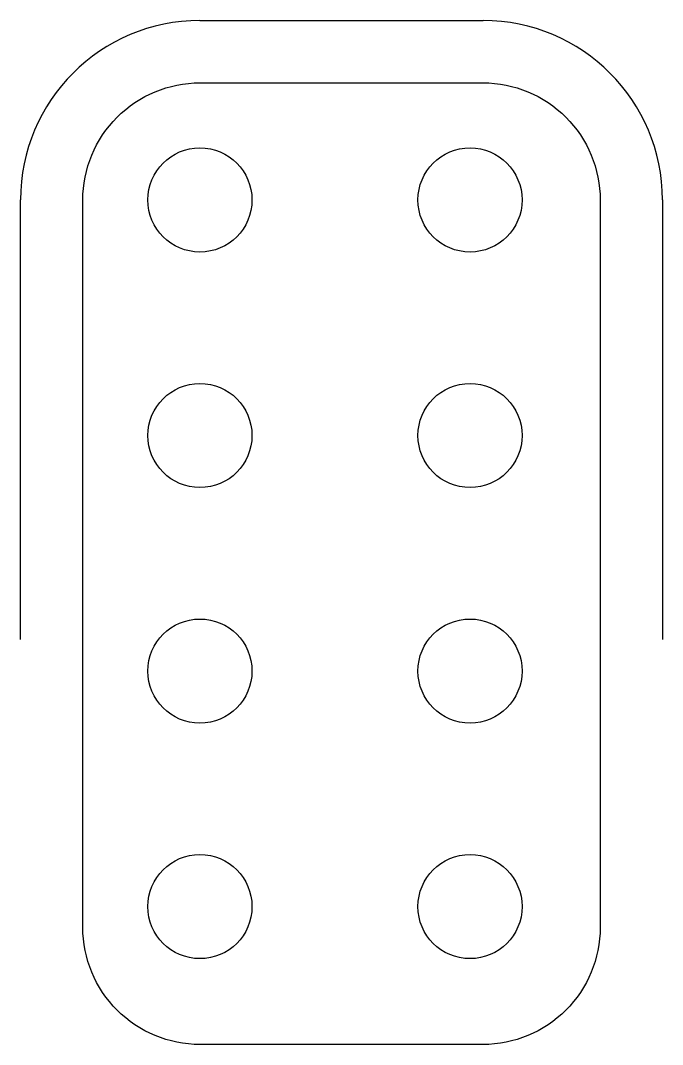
# Model space of a CAD drawing. Header units: millimetres. Extents: x -15.5 to 15.5, y -170.4 to -121.1.
import ezdxf

# ---------------------------------------------------------------- set-up
doc = ezdxf.new("R2010")
doc.units = ezdxf.units.MM
doc.layers.get('0').update_dxf_attribs({"linetype": 'CONTINUOUS'})

msp = doc.modelspace()

# ---------------------------------------------------------------- linework, layer by layer
for p, q in [((-6.814, -121.085), (6.814, -121.085)), ((-15.45, -150.862), (-15.45, -129.721)), ((15.45, -129.721), (15.45, -150.862))]:
    msp.add_line(p, q)
msp.add_lwpolyline([(-12.45, -150.862), (-12.45, -129.721, -0.414214), (-6.814, -124.085), (6.814, -124.085, -0.414214), (12.45, -129.721), (12.45, -150.862), (12.45, -164.721, -0.414214), (6.814, -170.357), (-6.814, -170.357, -0.414214), (-12.45, -164.721)], format="xyb", close=True)
for centre in [(-6.814, -129.721), (6.186, -129.721), (-6.814, -141.054), (6.186, -141.054), (-6.814, -152.388), (6.186, -152.388), (-6.814, -163.721), (6.186, -163.721)]:
    msp.add_circle(centre, 2.505)
for centre, start, end in [((-6.814, -129.721), 90, 180), ((6.814, -129.721), 0, 90)]:
    msp.add_arc(centre, 8.636, start, end)

doc.saveas('drawing.dxf')
